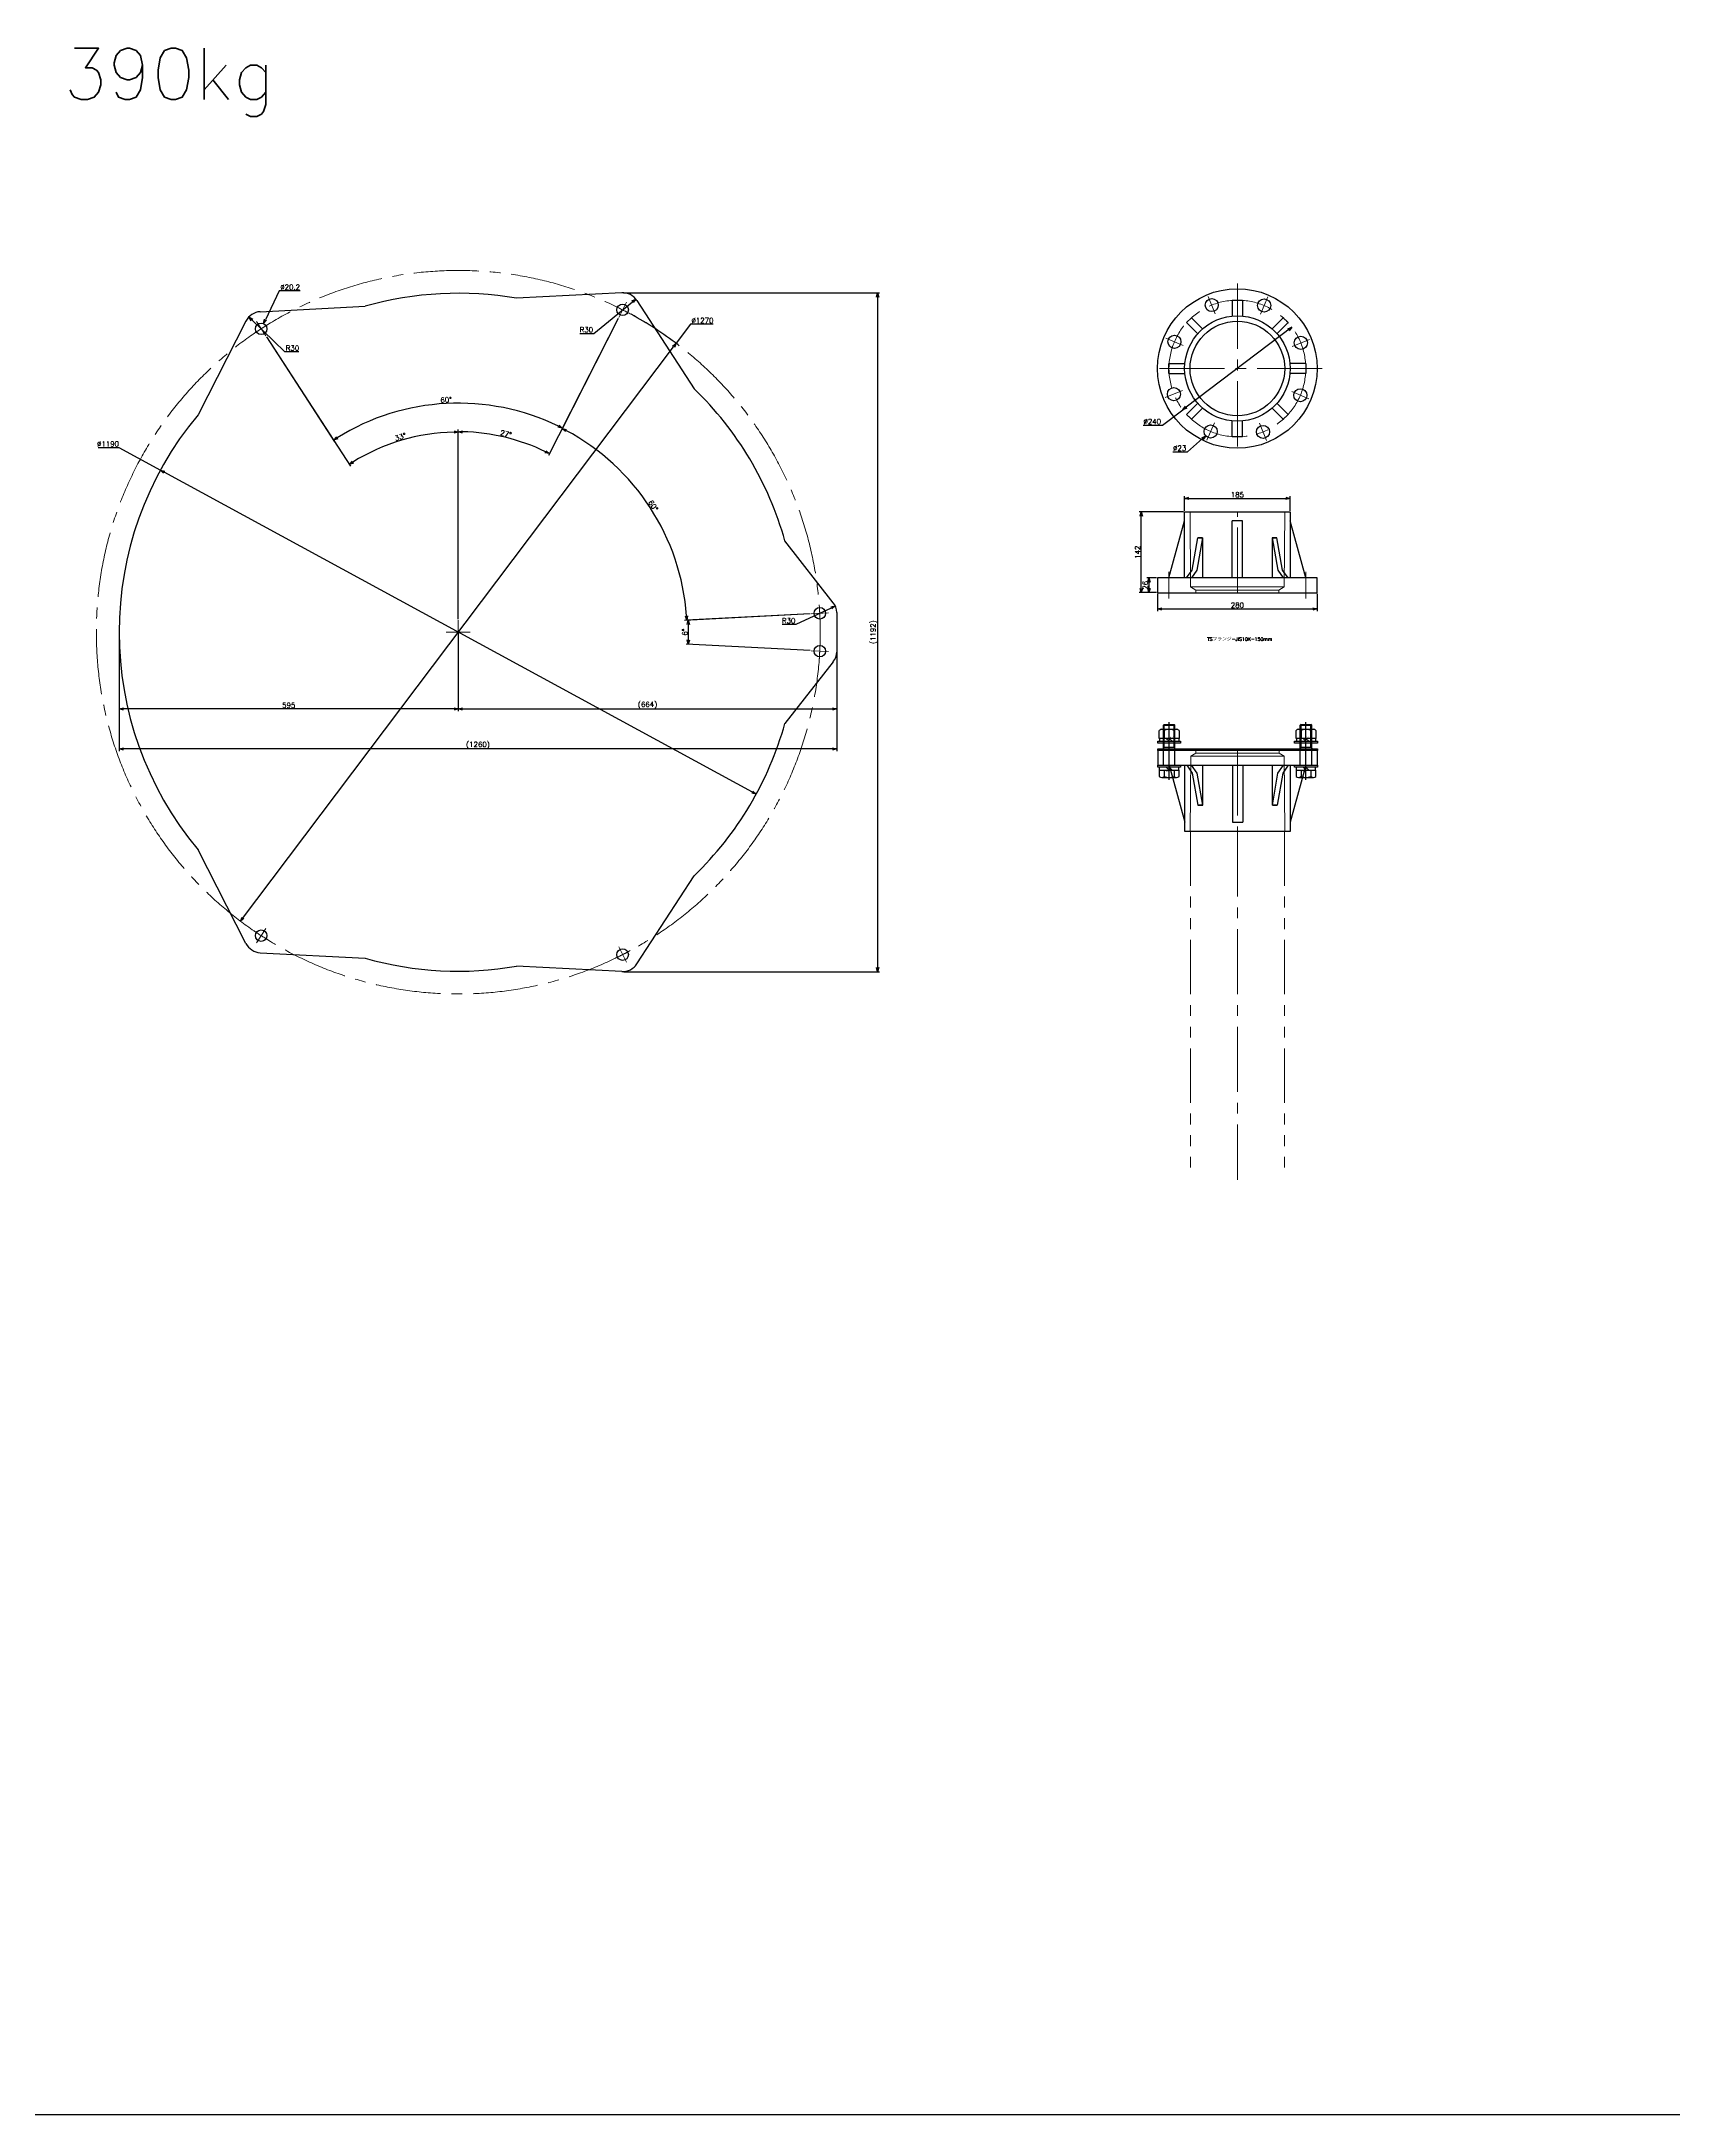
# Model space of a CAD drawing. Header units: millimetres. Extents: x -16130 to 36813, y -8099 to 27484.
# Drawn here: x -9934 to -7071, y -5555 to -1916 of the extents above; entities that cross this region are included whole.
import ezdxf

# ---------------------------------------------------------------- set-up
doc = ezdxf.new("R2010")
doc.units = ezdxf.units.MM
doc.header["$LTSCALE"] = 6
doc.header["$PDMODE"] = 99
doc.header["$PDSIZE"] = 1
doc.linetypes.add('CENTER2', pattern=[28.575, 19.05, -3.175, 3.175, -3.175])
doc.linetypes.add('PHANTOM2', pattern=[31.75, 15.875, -3.175, 3.175, -3.175, 3.175, -3.175])
for name, color, linetype, lineweight in [('05_CENTER', 4, 'CENTER2', 13), ('06_PHANTOM', 2, 'PHANTOM2', 13), ('08_DIM', 3, 'Continuous', 13)]:
    doc.layers.add(name, color=color, linetype=linetype, lineweight=lineweight)
doc.layers.add('10_DRAFT', color=8, linetype='Continuous', lineweight=0, plot=False)
doc.styles.add('KANJI0', font='txt.shx', dxfattribs={"width": 0.9, "height": 30, "bigfont": 'bigfont'})
doc.styles.add('KSS_TXT', font='txt.shx', dxfattribs={"bigfont": 'extfont2.shx'})
doc.dimstyles.new('KSS_DIM', dxfattribs={"dimtxt": 3, "dimasz": 2.5, "dimexe": 1.25, "dimexo": 0.625, "dimtad": 1, "dimdsep": 46, "dimtxsty": 'KSS_TXT', "dimblk": 'OPEN30', "dimcen": 0, "dimazin": 2, "dimtfac": 0.75, "dimtmove": 0, "dimatfit": 3, "dimldrblk": 'OPEN30', "dimfxl": 1, "dimtolj": 1, "dimarcsym": 0})
doc.dimstyles.new('KSS_DIM$3', dxfattribs={"dimtxt": 3, "dimasz": 2.5, "dimexe": 1.25, "dimexo": 0.625, "dimtad": 1, "dimtih": 1, "dimtoh": 1, "dimdsep": 46, "dimtxsty": 'KSS_TXT', "dimblk": 'OPEN30', "dimcen": 0, "dimazin": 2, "dimtfac": 0.75, "dimtofl": 0, "dimtmove": 0, "dimatfit": 3, "dimldrblk": 'OPEN30', "dimfxl": 1, "dimtolj": 1, "dimarcsym": 0})
doc.dimstyles.new('KSS_DIM$4', dxfattribs={"dimtxt": 3, "dimasz": 2.5, "dimexe": 1.25, "dimexo": 0.625, "dimtad": 1, "dimtih": 1, "dimtoh": 1, "dimdsep": 46, "dimtxsty": 'KSS_TXT', "dimblk": 'OPEN30', "dimcen": 0, "dimse1": 1, "dimazin": 2, "dimtfac": 0.75, "dimtofl": 0, "dimtmove": 0, "dimatfit": 3, "dimldrblk": 'OPEN30', "dimfxl": 1, "dimtolj": 1, "dimarcsym": 0})

# ---------------------------------------------------------------- blocks, each defined once
blk = doc.blocks.new('_Open30')
at = {"color": 0, "linetype": 'ByBlock', "lineweight": -2}
for p, q in [((-1, 0.27), (0, 0)), ((0, 0), (-1, -0.27)), ((0, 0), (-1, 0))]:
    blk.add_line(p, q, dxfattribs=at)
blk = doc.blocks.new('*D1523')
at = {"layer": '08_DIM', "color": 0, "lineweight": -2, "transparency": 16777216}
for p, q in [((-9203.1, -2954.7), (-9203.1, -3091.2)), ((-8539, -2988), (-8539, -3091.2)), ((-9195.6, -3087.5), (-8546.5, -3087.5))]:
    blk.add_line(p, q, dxfattribs=at)
at = {"layer": 'Defpoints', "color": 0, "transparency": 16777216}
for p in [(-9203.1, -2952.8), (-8539, -2986.1), (-8539, -3087.5)]:
    blk.add_point(p, dxfattribs=at)
at = {"layer": '08_DIM', "color": 0, "lineweight": -2, "transparency": 16777216, "xscale": 7.5, "yscale": 7.5, "zscale": 7.5, "rotation": 180}
blk.add_blockref('_Open30', (-9203.1, -3087.5), dxfattribs=at)
at = {"layer": '08_DIM', "color": 0, "lineweight": -2, "transparency": 16777216, "xscale": 7.5, "yscale": 7.5, "zscale": 7.5}
blk.add_blockref('_Open30', (-8539, -3087.5), dxfattribs=at)
at = {"layer": '08_DIM', "color": 0, "transparency": 16777216, "insert": (-8871.1, -3081.1), "char_height": 9, "attachment_point": 5, "style": 'KSS_TXT'}
blk.add_mtext('\\A1;(664)', dxfattribs=at)
blk = doc.blocks.new('*D1524')
at = {"layer": '08_DIM', "color": 0, "lineweight": -2, "transparency": 16777216}
for p, q in [((-9798.1, -2954.7), (-9798.1, -3091.2)), ((-9203.1, -2954.7), (-9203.1, -3091.2)), ((-9210.6, -3087.5), (-9790.6, -3087.5))]:
    blk.add_line(p, q, dxfattribs=at)
at = {"layer": 'Defpoints', "color": 0, "transparency": 16777216}
for p in [(-9798.1, -2952.8), (-9203.1, -2952.8), (-9798.1, -3087.5)]:
    blk.add_point(p, dxfattribs=at)
at = {"layer": '08_DIM', "color": 0, "lineweight": -2, "transparency": 16777216, "xscale": 7.5, "yscale": 7.5, "zscale": 7.5, "rotation": 180}
blk.add_blockref('_Open30', (-9798.1, -3087.5), dxfattribs=at)
at = {"layer": '08_DIM', "color": 0, "lineweight": -2, "transparency": 16777216, "xscale": 7.5, "yscale": 7.5, "zscale": 7.5}
blk.add_blockref('_Open30', (-9203.1, -3087.5), dxfattribs=at)
at = {"layer": '08_DIM', "color": 0, "transparency": 16777216, "insert": (-9500.6, -3081.1), "char_height": 9, "attachment_point": 5, "style": 'KSS_TXT'}
blk.add_mtext('\\A1;595', dxfattribs=at)
blk = doc.blocks.new('*D1525')
at = {"layer": '08_DIM', "color": 0, "lineweight": -2, "transparency": 16777216}
for p, q in [((-8913, -2357), (-8463.9, -2357)), ((-8467.6, -2364.5), (-8467.6, -3541.2)), ((-8912.9, -3548.7), (-8463.9, -3548.7))]:
    blk.add_line(p, q, dxfattribs=at)
at = {"layer": 'Defpoints', "color": 0, "transparency": 16777216}
for p in [(-8914.8, -2357), (-8914.8, -3548.7), (-8467.6, -3548.7)]:
    blk.add_point(p, dxfattribs=at)
at = {"layer": '08_DIM', "color": 0, "lineweight": -2, "transparency": 16777216, "xscale": 7.5, "yscale": 7.5, "zscale": 7.5}
for p, rotation in [((-8467.6, -2357), 90), ((-8467.6, -3548.7), 270)]:
    blk.add_blockref('_Open30', p, dxfattribs=dict(at, rotation=rotation))
at = {"layer": '08_DIM', "color": 0, "transparency": 16777216, "insert": (-8474, -2952.8), "char_height": 9, "attachment_point": 5, "rotation": 90, "style": 'KSS_TXT'}
blk.add_mtext('\\A1;(1192)', dxfattribs=at)
blk = doc.blocks.new('*D1526')
at = {"layer": '08_DIM', "color": 0, "lineweight": -2, "transparency": 16777216}
for p, q in [((-9798.1, -2954.7), (-9798.1, -3161.4)), ((-8539, -2988), (-8539, -3161.4)), ((-8546.5, -3157.6), (-9790.6, -3157.6))]:
    blk.add_line(p, q, dxfattribs=at)
at = {"layer": 'Defpoints', "color": 0, "transparency": 16777216}
for p in [(-9798.1, -2952.8), (-8539, -2986.1), (-9798.1, -3157.6)]:
    blk.add_point(p, dxfattribs=at)
at = {"layer": '08_DIM', "color": 0, "lineweight": -2, "transparency": 16777216, "xscale": 7.5, "yscale": 7.5, "zscale": 7.5, "rotation": 180}
blk.add_blockref('_Open30', (-9798.1, -3157.6), dxfattribs=at)
at = {"layer": '08_DIM', "color": 0, "lineweight": -2, "transparency": 16777216, "xscale": 7.5, "yscale": 7.5, "zscale": 7.5}
blk.add_blockref('_Open30', (-8539, -3157.6), dxfattribs=at)
at = {"layer": '08_DIM', "color": 0, "transparency": 16777216, "insert": (-9168.6, -3151.3), "char_height": 9, "attachment_point": 5, "style": 'KSS_TXT'}
blk.add_mtext('\\A1;(1260)', dxfattribs=at)
blk = doc.blocks.new('*D1700')
at = {"layer": '08_DIM', "color": 0, "lineweight": -2, "transparency": 16777216}
for p, q in [((-8795.6, -2412.1), (-8820.9, -2445.7)), ((-8755.8, -2412.1), (-8795.6, -2412.1)), ((-9585.3, -3460), (-8825.5, -2451.7))]:
    blk.add_line(p, q, dxfattribs=at)
blk.add_arc((-9203.1, -2952.8), 635, 52.6591, 61.4828, dxfattribs=at)
at = {"layer": 'Defpoints', "color": 0, "transparency": 16777216}
for p in [(-8820.9, -2445.7), (-9585.3, -3460)]:
    blk.add_point(p, dxfattribs=at)
at = {"layer": '08_DIM', "color": 0, "lineweight": -2, "transparency": 16777216, "xscale": 7.5, "yscale": 7.5, "zscale": 7.5}
for p, rotation in [((-8820.9, -2445.7), 52.99747544608655), ((-9585.3, -3460), 232.9974754460866)]:
    blk.add_blockref('_Open30', p, dxfattribs=dict(at, rotation=rotation))
at = {"layer": '08_DIM', "color": 0, "transparency": 16777216, "insert": (-8774.8, -2405.7), "char_height": 9, "attachment_point": 5, "style": 'KSS_TXT'}
blk.add_mtext('\\A1;%%C1270', dxfattribs=at)
blk = doc.blocks.new('*D1701')
at = {"layer": '08_DIM', "color": 0, "lineweight": -2, "transparency": 16777216}
for p, q in [((-8585.8, -2920.5), (-8803.5, -2931.9)), ((-8585.8, -2985.2), (-8803.5, -2973.8))]:
    blk.add_line(p, q, dxfattribs=at)
blk.add_arc((-9203.1, -2952.8), 403.9, 358.0632, 1.9368, dxfattribs=at)
at = {"layer": 'Defpoints', "color": 0, "transparency": 16777216}
for p in [(-8584, -2920.4), (-8554, -2918.8), (-8799.3, -2959.9), (-8584, -2985.3), (-8554, -2986.9)]:
    blk.add_point(p, dxfattribs=at)
at = {"layer": '08_DIM', "color": 0, "lineweight": -2, "transparency": 16777216, "xscale": 7.5, "yscale": 7.5, "zscale": 7.5}
for p, rotation in [((-8799.8, -2931.7), 92.46881593896647), ((-8799.8, -2974), 267.5311840610335)]:
    blk.add_blockref('_Open30', p, dxfattribs=dict(at, rotation=rotation))
at = {"layer": '08_DIM', "color": 0, "transparency": 16777216, "insert": (-8805.6, -2952.8), "char_height": 9, "attachment_point": 5, "rotation": 90, "style": 'KSS_TXT'}
blk.add_mtext('\\A1;6%%d', dxfattribs=at)
blk = doc.blocks.new('*D1702')
at = {"layer": '08_DIM', "color": 0, "lineweight": -2, "transparency": 16777216}
for p, q in [((-8922.5, -2402.1), (-9022.6, -2598.5)), ((-8585.8, -2920.5), (-8806, -2932))]:
    blk.add_line(p, q, dxfattribs=at)
blk.add_arc((-9203.1, -2952.8), 401.4, 4.0713, 61.9303, dxfattribs=at)
at = {"layer": 'Defpoints', "color": 0, "transparency": 16777216}
for p in [(-8921.6, -2400.4), (-8908, -2373.6), (-8833.6, -2796), (-8584, -2920.4), (-8554, -2918.8)]:
    blk.add_point(p, dxfattribs=at)
at = {"layer": '08_DIM', "color": 0, "lineweight": -2, "transparency": 16777216, "xscale": 7.5, "yscale": 7.5, "zscale": 7.5}
for p, rotation in [((-9020.9, -2595.2), 152.4655648402666), ((-8802.3, -2931.8), 273.5360726247942)]:
    blk.add_blockref('_Open30', p, dxfattribs=dict(at, rotation=rotation))
at = {"layer": '08_DIM', "color": 0, "transparency": 16777216, "insert": (-8861.1, -2730.7), "char_height": 9, "attachment_point": 5, "rotation": 303.0008, "style": 'KSS_TXT'}
blk.add_mtext('\\A1;60%%d', dxfattribs=at)
blk = doc.blocks.new('*D1703')
at = {"layer": '08_DIM', "color": 0, "lineweight": -2, "transparency": 16777216}
for p, q in [((-9539.8, -2434.4), (-9420.1, -2618.8)), ((-8922.5, -2402.1), (-9022.3, -2598))]:
    blk.add_line(p, q, dxfattribs=at)
blk.add_arc((-9203.1, -2952.8), 402, 64.0697, 121.932, dxfattribs=at)
at = {"layer": 'Defpoints', "color": 0, "transparency": 16777216}
for p in [(-8921.6, -2400.4), (-8908, -2373.6), (-9557.2, -2407.7), (-9540.8, -2432.9), (-9154.1, -2553.8)]:
    blk.add_point(p, dxfattribs=at)
at = {"layer": '08_DIM', "color": 0, "lineweight": -2, "transparency": 16777216, "xscale": 7.5, "yscale": 7.5, "zscale": 7.5}
for p, rotation in [((-9422.1, -2615.7), 212.466394316784), ((-9020.6, -2594.6), 333.5352431483061)]:
    blk.add_blockref('_Open30', p, dxfattribs=dict(at, rotation=rotation))
at = {"layer": '08_DIM', "color": 0, "transparency": 16777216, "insert": (-9224.5, -2545), "char_height": 9, "attachment_point": 5, "rotation": 3.0008, "style": 'KSS_TXT'}
blk.add_mtext('\\A1;60%%d', dxfattribs=at)
blk = doc.blocks.new('*D1704')
at = {"layer": '08_DIM', "color": 0, "lineweight": -2, "transparency": 16777216}
for p, q in [((-8922.5, -2402.1), (-9045.1, -2642.7)), ((-9203.1, -2929.9), (-9203.1, -2597.3))]:
    blk.add_line(p, q, dxfattribs=at)
blk.add_arc((-9203.1, -2952.8), 351.8, 64.2224, 88.7784, dxfattribs=at)
at = {"layer": 'Defpoints', "color": 0, "transparency": 16777216}
for p in [(-8921.6, -2400.4), (-8908, -2373.6), (-9094.4, -2618.3), (-9203.1, -2931.8), (-9203.1, -2973.9)]:
    blk.add_point(p, dxfattribs=at)
at = {"layer": '08_DIM', "color": 0, "lineweight": -2, "transparency": 16777216, "xscale": 7.5, "yscale": 7.5, "zscale": 7.5}
for p, rotation in [((-9203.1, -2601.1), 179.3892099294155), ((-9043.4, -2639.4), 333.6116088031191)]:
    blk.add_blockref('_Open30', p, dxfattribs=dict(at, rotation=rotation))
at = {"layer": '08_DIM', "color": 0, "transparency": 16777216, "insert": (-9119.5, -2604.6), "char_height": 9, "attachment_point": 5, "rotation": 346.5004, "style": 'KSS_TXT'}
blk.add_mtext('\\A1;27%%d', dxfattribs=at)
blk = doc.blocks.new('*D1705')
at = {"layer": '08_DIM', "color": 0, "lineweight": -2, "transparency": 16777216}
for p, q in [((-9539.8, -2434.4), (-9392.4, -2661.4)), ((-9203.1, -2929.9), (-9203.1, -2597.8))]:
    blk.add_line(p, q, dxfattribs=at)
blk.add_arc((-9203.1, -2952.8), 351.3, 91.2234, 121.7775, dxfattribs=at)
at = {"layer": 'Defpoints', "color": 0, "transparency": 16777216}
for p in [(-9557.2, -2407.7), (-9540.8, -2432.9), (-9270.1, -2608), (-9203.1, -2931.8), (-9203.1, -2973.9)]:
    blk.add_point(p, dxfattribs=at)
at = {"layer": '08_DIM', "color": 0, "lineweight": -2, "transparency": 16777216, "xscale": 7.5, "yscale": 7.5, "zscale": 7.5}
for p, rotation in [((-9203.1, -2601.6), 0.6116766510566075), ((-9394.4, -2658.3), 212.3891420814989)]:
    blk.add_blockref('_Open30', p, dxfattribs=dict(at, rotation=rotation))
at = {"layer": '08_DIM', "color": 0, "transparency": 16777216, "insert": (-9304.7, -2609.9), "char_height": 9, "attachment_point": 5, "rotation": 16.5004, "style": 'KSS_TXT'}
blk.add_mtext('\\A1;33%%d', dxfattribs=at)
blk = doc.blocks.new('A$C09BB0605_1_1')
at = {"color": 0}
for p, q in [((286.7, 595.8), (102.4, 586.1)), ((-372.6, 546.2), (-456.4, 381.7)), ((-347.4, 562.5), (-163.1, 572.2)), ((313.5, 582.2), (414, 427.4)), ((657.8, 51.7), (573, 160.2)), ((664.1, 34.8), (664.1, -34.8)), ((657.8, -51.7), (573, -160.2)), ((-372.6, -546.2), (-456.4, -381.7)), ((313.5, -582.2), (414, -427.4)), ((-347.4, -562.5), (-163.1, -572.2)), ((286.7, -595.8), (102.4, -586.1))]:
    blk.add_line(p, q, dxfattribs=at)
for centre in [(288.3, 565.9), (-345.9, 532.6), (634.2, 33.2), (634.2, -33.2), (-345.9, -532.6), (288.3, -565.9)]:
    blk.add_circle(centre, 10.1, dxfattribs=at)
for start, end in [(80.0903, 105.9113), (15.6229, 45.9113), (140.0903, 219.9097), (314.0887, 344.3771), (254.0887, 279.9097)]:
    blk.add_arc((0, 0), 595, start, end)
for centre, start, end in [((288.3, 565.8), 33.0008, 93.0008), ((-345.9, 532.6), 93.0008, 153.0008), ((634.2, 33.2), 3.0004, 38.0008), ((634.2, -33.2), 321.9992, 356.9996), ((-345.9, -532.6), 206.9992, 266.9992), ((288.3, -565.8), 266.9992, 326.9992)]:
    blk.add_arc(centre, 30, start, end, dxfattribs=at)
at = {"layer": '05_CENTER'}
for p, q in [((295.1, 579.2), (281.5, 552.4)), ((-354.1, 545.2), (-337.7, 520)), ((649.2, 34), (619.2, 32.5)), ((649.2, -34), (619.2, -32.5)), ((-354.1, -545.2), (-337.7, -520)), ((295.1, -579.2), (281.5, -552.4))]:
    blk.add_line(p, q, dxfattribs=at)
for start, end in [(61.652, 64.363), (121.652, 124.363), (1.652, 4.3629), (355.6371, 358.348), (235.637, 238.348), (295.637, 298.348)]:
    blk.add_arc((0, 0), 635, start, end, dxfattribs=at)
at = {"layer": '10_DRAFT'}
for p, q in [((21.1, 0), (-21.1, 0)), ((0, -21.1), (0, 21.1))]:
    blk.add_line(p, q, dxfattribs=at)
blk = doc.blocks.new('*D1963')
at = {"layer": '08_DIM', "color": 0, "lineweight": -2, "transparency": 16777216}
for p, q in [((-9835.1, -2628.7), (-9798.4, -2628.7)), ((-9798.4, -2628.7), (-9725.7, -2668.3)), ((-8680.6, -3237.4), (-9719.1, -2671.9))]:
    blk.add_line(p, q, dxfattribs=at)
at = {"layer": 'Defpoints', "color": 0, "transparency": 16777216}
for p in [(-9725.7, -2668.3), (-8680.6, -3237.4)]:
    blk.add_point(p, dxfattribs=at)
at = {"layer": '08_DIM', "color": 0, "lineweight": -2, "transparency": 16777216, "xscale": 7.5, "yscale": 7.5, "zscale": 7.5}
for p, rotation in [((-9725.7, -2668.3), 151.4286577927974), ((-8680.6, -3237.4), 331.4286577927974)]:
    blk.add_blockref('_Open30', p, dxfattribs=dict(at, rotation=rotation))
at = {"layer": '08_DIM', "color": 0, "transparency": 16777216, "insert": (-9817.7, -2622.3), "char_height": 9, "attachment_point": 5, "style": 'KSS_TXT'}
blk.add_mtext('\\A1;%%C1190', dxfattribs=at)
blk = doc.blocks.new('*D2344')
at = {"layer": '08_DIM', "color": 0, "lineweight": -2, "transparency": 16777216}
for p, q in [((-8965.1, -2428.3), (-8897.4, -2372.8)), ((-8989.9, -2428.3), (-8965.1, -2428.3))]:
    blk.add_line(p, q, dxfattribs=at)
at = {"layer": 'Defpoints', "color": 0, "transparency": 16777216}
for p in [(-8914.8, -2387), (-8891.6, -2368)]:
    blk.add_point(p, dxfattribs=at)
at = {"layer": '08_DIM', "color": 0, "lineweight": -2, "transparency": 16777216, "xscale": 7.5, "yscale": 7.5, "zscale": 7.5, "rotation": 39.36265900203728}
blk.add_blockref('_Open30', (-8891.6, -2368), dxfattribs=at)
at = {"layer": '08_DIM', "color": 0, "transparency": 16777216, "insert": (-8978.4, -2421.9), "char_height": 9, "attachment_point": 5, "style": 'KSS_TXT'}
blk.add_mtext('\\A1;R30', dxfattribs=at)
blk = doc.blocks.new('*D2346')
at = {"layer": '08_DIM', "color": 0, "lineweight": -2, "transparency": 16777216}
for p, q in [((-7928.8, -2739.6), (-7928.8, -2714.1)), ((-7921.3, -2717.9), (-7751.3, -2717.9)), ((-7743.8, -2739.6), (-7743.8, -2714.1))]:
    blk.add_line(p, q, dxfattribs=at)
at = {"layer": 'Defpoints', "color": 0, "transparency": 16777216}
for p in [(-7743.8, -2717.9), (-7928.8, -2741.4), (-7743.8, -2741.4)]:
    blk.add_point(p, dxfattribs=at)
at = {"layer": '08_DIM', "color": 0, "lineweight": -2, "transparency": 16777216, "xscale": 7.5, "yscale": 7.5, "zscale": 7.5, "rotation": 180}
blk.add_blockref('_Open30', (-7928.8, -2717.9), dxfattribs=at)
at = {"layer": '08_DIM', "color": 0, "lineweight": -2, "transparency": 16777216, "xscale": 7.5, "yscale": 7.5, "zscale": 7.5}
blk.add_blockref('_Open30', (-7743.8, -2717.9), dxfattribs=at)
at = {"layer": '08_DIM', "color": 0, "transparency": 16777216, "insert": (-7836.3, -2711.5), "char_height": 9, "attachment_point": 5, "style": 'KSS_TXT'}
blk.add_mtext('\\A1;185', dxfattribs=at)
blk = doc.blocks.new('*D2347')
at = {"layer": '08_DIM', "color": 0, "lineweight": -2, "transparency": 16777216}
for p, q in [((-7978.2, -2857.4), (-7995.3, -2857.4)), ((-7991.6, -2864.9), (-7991.6, -2875.9)), ((-7978.2, -2883.4), (-7995.3, -2883.4))]:
    blk.add_line(p, q, dxfattribs=at)
at = {"layer": 'Defpoints', "color": 0, "transparency": 16777216}
for p in [(-7976.3, -2857.4), (-7991.6, -2883.4), (-7976.3, -2883.4)]:
    blk.add_point(p, dxfattribs=at)
at = {"layer": '08_DIM', "color": 0, "lineweight": -2, "transparency": 16777216, "xscale": 7.5, "yscale": 7.5, "zscale": 7.5}
for p, rotation in [((-7991.6, -2857.4), 90), ((-7991.6, -2883.4), 270)]:
    blk.add_blockref('_Open30', p, dxfattribs=dict(at, rotation=rotation))
at = {"layer": '08_DIM', "color": 0, "transparency": 16777216, "insert": (-7997.9, -2870.4), "char_height": 9, "attachment_point": 5, "rotation": 90, "style": 'KSS_TXT'}
blk.add_mtext('\\A1;26', dxfattribs=at)
blk = doc.blocks.new('*D2348')
at = {"layer": '08_DIM', "color": 0, "lineweight": -2, "transparency": 16777216}
for p, q in [((-7930.7, -2741.4), (-8008.7, -2741.4)), ((-8005, -2875.9), (-8005, -2748.9)), ((-7978.2, -2883.4), (-8008.7, -2883.4))]:
    blk.add_line(p, q, dxfattribs=at)
at = {"layer": 'Defpoints', "color": 0, "transparency": 16777216}
for p in [(-8005, -2741.4), (-7928.8, -2741.4), (-7976.3, -2883.4)]:
    blk.add_point(p, dxfattribs=at)
at = {"layer": '08_DIM', "color": 0, "lineweight": -2, "transparency": 16777216, "xscale": 7.5, "yscale": 7.5, "zscale": 7.5}
for p, rotation in [((-8005, -2741.4), 90), ((-8005, -2883.4), 270)]:
    blk.add_blockref('_Open30', p, dxfattribs=dict(at, rotation=rotation))
at = {"layer": '08_DIM', "color": 0, "transparency": 16777216, "insert": (-8011.4, -2812.4), "char_height": 9, "attachment_point": 5, "rotation": 90, "style": 'KSS_TXT'}
blk.add_mtext('\\A1;142', dxfattribs=at)
blk = doc.blocks.new('*D2349')
at = {"layer": '08_DIM', "color": 0, "lineweight": -2, "transparency": 16777216}
for p, q in [((-7976.3, -2885.3), (-7976.3, -2915.7)), ((-7696.3, -2885.3), (-7696.3, -2915.7)), ((-7968.8, -2912), (-7703.8, -2912))]:
    blk.add_line(p, q, dxfattribs=at)
at = {"layer": 'Defpoints', "color": 0, "transparency": 16777216}
for p in [(-7976.3, -2883.4), (-7696.3, -2883.4), (-7696.3, -2912)]:
    blk.add_point(p, dxfattribs=at)
at = {"layer": '08_DIM', "color": 0, "lineweight": -2, "transparency": 16777216, "xscale": 7.5, "yscale": 7.5, "zscale": 7.5, "rotation": 180}
blk.add_blockref('_Open30', (-7976.3, -2912), dxfattribs=at)
at = {"layer": '08_DIM', "color": 0, "lineweight": -2, "transparency": 16777216, "xscale": 7.5, "yscale": 7.5, "zscale": 7.5}
blk.add_blockref('_Open30', (-7696.3, -2912), dxfattribs=at)
at = {"layer": '08_DIM', "color": 0, "transparency": 16777216, "insert": (-7836.3, -2905.6), "char_height": 9, "attachment_point": 5, "style": 'KSS_TXT'}
blk.add_mtext('\\A1;280', dxfattribs=at)
blk = doc.blocks.new('*D2350')
at = {"layer": '08_DIM', "color": 0, "lineweight": -2, "transparency": 16777216}
for p, q in [((-7740.6, -2417.6), (-7926, -2557.8)), ((-7967.8, -2589.5), (-7932, -2562.4)), ((-8001.6, -2589.5), (-7967.8, -2589.5))]:
    blk.add_line(p, q, dxfattribs=at)
at = {"layer": 'Defpoints', "color": 0, "transparency": 16777216}
for p in [(-7740.6, -2417.6), (-7932, -2562.4)]:
    blk.add_point(p, dxfattribs=at)
at = {"layer": '08_DIM', "color": 0, "lineweight": -2, "transparency": 16777216, "xscale": 7.5, "yscale": 7.5, "zscale": 7.5}
for p, rotation in [((-7740.6, -2417.6), 37.10914353355474), ((-7932, -2562.4), 217.1091435335547)]:
    blk.add_blockref('_Open30', p, dxfattribs=dict(at, rotation=rotation))
at = {"layer": '08_DIM', "color": 0, "transparency": 16777216, "insert": (-7985.6, -2583.1), "char_height": 9, "attachment_point": 5, "style": 'KSS_TXT'}
blk.add_mtext('\\A1;%%C240', dxfattribs=at)
blk = doc.blocks.new('*D2351')
at = {"layer": '08_DIM', "color": 0, "lineweight": -2, "transparency": 16777216}
for p, q in [((-7923.7, -2636.2), (-7897.4, -2613)), ((-7949.6, -2636.2), (-7923.7, -2636.2))]:
    blk.add_line(p, q, dxfattribs=at)
at = {"layer": 'Defpoints', "color": 0, "transparency": 16777216}
for p in [(-7891.8, -2608), (-7874.6, -2592.8)]:
    blk.add_point(p, dxfattribs=at)
at = {"layer": '08_DIM', "color": 0, "lineweight": -2, "transparency": 16777216, "xscale": 7.5, "yscale": 7.5, "zscale": 7.5, "rotation": 41.47479003427752}
blk.add_blockref('_Open30', (-7891.8, -2608), dxfattribs=at)
at = {"layer": '08_DIM', "color": 0, "transparency": 16777216, "insert": (-7937.6, -2629.9), "char_height": 9, "attachment_point": 5, "style": 'KSS_TXT'}
blk.add_mtext('\\A1;%%C23', dxfattribs=at)
blk = doc.blocks.new('TSフランジ-JIS10K-150mma_1_1')
at = {"color": 0}
for p, q in [((-120, 26), (-92.5, 126)), ((-92.5, 26), (-92.5, 142)), ((-92.5, 142), (92.5, 142)), ((9, 126), (-9, 126)), ((-9, 26), (-9, 126)), ((9, 26), (9, 126)), ((92.5, 142), (92.5, 26)), ((120, 26), (92.5, 126)), ((-79.4, 39.8), (-69.5, 96)), ((-61, 96), (-70.9, 39.8)), ((-61, 96), (-69.5, 96)), ((-69.5, 96), (-61, 96)), ((-61, 96), (-61, 26)), ((61, 96), (61, 26)), ((61, 96), (70.9, 39.8)), ((61, 96), (69.5, 96)), ((69.5, 96), (61, 96)), ((79.4, 39.8), (69.5, 96)), ((-89, 26), (-79.4, 39.8)), ((-70.9, 39.8), (-80.6, 26)), ((70.9, 39.8), (80.6, 26)), ((89, 26), (79.4, 39.8)), ((140, 26), (-140, 26)), ((-140, 26), (-140, 0)), ((-140, 0), (140, 0)), ((140, 0), (140, 26))]:
    blk.add_line(p, q, dxfattribs=at)
at = {"layer": '05_CENTER', "color": 0}
for p, q in [((0, 0), (0, 142)), ((-120, -10.2), (-120, 36.5)), ((120, -10.2), (120, 36.5))]:
    blk.add_line(p, q, dxfattribs=at)
at = {"layer": '10_DRAFT'}
for p, q in [((-83, 142), (-82, 10)), ((83, 142), (82, 10)), ((-82, 10), (-73, 4.4)), ((-82, 10), (82, 10)), ((-73, 4.4), (73, 4.4)), ((-73, 0), (-73, 4.4)), ((82, 10), (73, 4.4)), ((73, 0), (73, 4.4))]:
    blk.add_line(p, q, dxfattribs=at)
blk = doc.blocks.new('TSフランジ-JIS10K-150mmb_1_1')
at = {"color": 0}
for p, q in [((-9, 120), (9, 120)), ((-9, 120), (-9, 92.1)), ((9, 120), (9, 92.1)), ((-80.6, 89.1), (-89.1, 80.6)), ((-69.5, 61), (-89.1, 80.6)), ((-61, 69.5), (-80.6, 89.1)), ((61, 69.5), (80.6, 89.1)), ((69.5, 61), (89.1, 80.6)), ((89.1, 80.6), (80.6, 89.1)), ((-120, -9), (-120, 9)), ((-120, 9), (-92.1, 9)), ((120, 9), (92.1, 9)), ((120, 9), (120, -9)), ((-120, -9), (-92.1, -9)), ((120, -9), (92.1, -9)), ((-69.5, -61), (-89.1, -80.6)), ((-61, -69.5), (-80.6, -89.1)), ((61, -69.5), (80.6, -89.1)), ((69.5, -61), (89.1, -80.6)), ((-89.1, -80.6), (-80.6, -89.1)), ((-9, -120), (-9, -92.1)), ((9, -120), (9, -92.1)), ((80.6, -89.1), (89.1, -80.6)), ((9, -120), (-9, -120))]:
    blk.add_line(p, q, dxfattribs=at)
for centre, radius in [((0, 0), 140), ((-45, 111.3), 11.5), ((46.9, 110.5), 11.5), ((0, 0), 92.5), ((0, 0), 83), ((-110.5, 46.9), 11.5), ((111.3, 45), 11.5), ((-111.3, -45), 11.5), ((110.5, -46.9), 11.5), ((-46.9, -110.5), 11.5), ((45, -111.3), 11.5)]:
    blk.add_circle(centre, radius, dxfattribs=at)
at = {"layer": '05_CENTER', "color": 0}
for p, q in [((0, 149), (0, -149)), ((-51.1, 126.6), (-38.8, 96)), ((53.3, 125.6), (40.4, 95.3)), ((-125.6, 53.3), (-95.3, 40.4)), ((126.6, 51.1), (96, 38.8)), ((149, 0), (-149, 0)), ((-126.6, -51.1), (-96, -38.8)), ((125.6, -53.3), (95.3, -40.4)), ((-53.3, -125.6), (-40.4, -95.3)), ((51.1, -126.6), (38.8, -96))]:
    blk.add_line(p, q, dxfattribs=at)
blk.add_circle((0, 0), 120, dxfattribs=at)
blk = doc.blocks.new('M20Nza_1_1_1_1')
at = {"color": 0}
for p, q in [((-17.3, 8.3), (-17.3, 22)), ((17.3, 8.3), (-17.3, 8.3)), ((-16.9, 8.3), (-16.9, 3.2)), ((-13, 24.3), (13, 24.3)), ((-8.7, 22), (-8.7, 8.3)), ((-5.1, 8.3), (0, 3.2)), ((0, 8.3), (5.1, 3.2)), ((8.6, 8.3), (8.6, 22)), ((16.9, 8.3), (16.9, 3.2)), ((17.3, 22), (17.3, 8.3))]:
    blk.add_line(p, q, dxfattribs=at)
at = {"color": 0, "linetype": 'CENTER2'}
blk.add_line((0, 0), (0, 24.3), dxfattribs=at)
at = {"color": 0}
blk.add_lwpolyline([(-20, 3.2), (20, 3.2), (20, 0), (-20, 0)], close=True, dxfattribs=at)
for centre, radius, start, end in [((-13, 19.1), 5.19, 33.626, 146.374), ((0, 7), 17.3, 60, 120), ((13, 19.1), 5.19, 33.626, 146.374)]:
    blk.add_arc(centre, radius, start, end, dxfattribs=at)
at = {"layer": '10_DRAFT', "style": 'KANJI0', "width": 0.82}
blk.add_text('Ｍ２０', height=2.14, dxfattribs=at).set_placement((0.9, 8.6))
blk = doc.blocks.new('A$C00F631C8_1_1')
at = {"color": 0}
for p, q in [((-17.3, 19.5), (-17.3, 8.3)), ((17.3, 8.3), (-17.3, 8.3)), ((-16.9, 8.3), (-16.9, 3.2)), ((13, 21.3), (-13, 21.3)), ((-10, 0), (-10, -70.3)), ((-8.7, 8.3), (-8.7, 19.5)), ((-5.1, 8.3), (0, 3.2)), ((0, 8.3), (5.1, 3.2)), ((8.7, 8.3), (8.7, 19.5)), ((10, 0), (10, -70.3)), ((16.9, 8.3), (16.9, 3.2)), ((17.3, 8.3), (17.3, 19.5)), ((-8.6, -31.7), (-10, -29.4)), ((10, -31.7), (-10, -31.7)), ((-8.6, -31.7), (-8.6, -71.7)), ((8.6, -31.7), (10, -29.4)), ((8.6, -31.7), (8.6, -71.7)), ((-10, -70.3), (-8.6, -71.7)), ((10, -70.3), (-10, -70.3)), ((8.6, -71.7), (-8.6, -71.7)), ((8.6, -71.7), (10, -70.3))]:
    blk.add_line(p, q, dxfattribs=at)
at = {"color": 0, "linetype": 'CENTER2'}
blk.add_line((0, 25.6), (0, -75.7), dxfattribs=at)
at = {"color": 0}
blk.add_lwpolyline([(-20, 3.2), (20, 3.2), (20, 0), (-20, 0)], close=True, dxfattribs=at)
for centre, radius, start, end in [((-13, 15.3), 6, 44.6, 135.4), ((0, -0.6), 21.9, 66.6, 113.4), ((13, 15.3), 6, 44.6, 135.4)]:
    blk.add_arc(centre, radius, start, end, dxfattribs=at)
at = {"layer": '10_DRAFT', "style": 'KSS_TXT'}
blk.add_text('M20x80', height=1, dxfattribs=at).set_placement((0.4, 8.8))
blk = doc.blocks.new('*D2484')
at = {"layer": '08_DIM', "color": 0, "lineweight": -2, "transparency": 16777216}
for p, q in [((-8610.2, -2939), (-8548.6, -2910)), ((-8634.9, -2939), (-8610.2, -2939))]:
    blk.add_line(p, q, dxfattribs=at)
at = {"layer": 'Defpoints', "color": 0, "transparency": 16777216}
for p in [(-8541.8, -2906.8), (-8569, -2919.6)]:
    blk.add_point(p, dxfattribs=at)
at = {"layer": '08_DIM', "color": 0, "lineweight": -2, "transparency": 16777216, "xscale": 7.5, "yscale": 7.5, "zscale": 7.5, "rotation": 25.2035454682227}
blk.add_blockref('_Open30', (-8541.8, -2906.8), dxfattribs=at)
at = {"layer": '08_DIM', "color": 0, "transparency": 16777216, "insert": (-8623.5, -2932.6), "char_height": 9, "attachment_point": 5, "style": 'KSS_TXT'}
blk.add_mtext('\\A1;R30', dxfattribs=at)
blk = doc.blocks.new('*D2485')
at = {"layer": '08_DIM', "color": 0, "lineweight": -2, "transparency": 16777216}
for p, q in [((-9507.3, -2460.5), (-9565.2, -2404.6)), ((-9482.6, -2460.5), (-9507.3, -2460.5))]:
    blk.add_line(p, q, dxfattribs=at)
at = {"layer": 'Defpoints', "color": 0, "transparency": 16777216}
for p in [(-9570.6, -2399.4), (-9549, -2420.3)]:
    blk.add_point(p, dxfattribs=at)
at = {"layer": '08_DIM', "color": 0, "lineweight": -2, "transparency": 16777216, "xscale": 7.5, "yscale": 7.5, "zscale": 7.5, "rotation": 135.9957229523637}
blk.add_blockref('_Open30', (-9570.6, -2399.4), dxfattribs=at)
at = {"layer": '08_DIM', "color": 0, "transparency": 16777216, "insert": (-9494, -2454.1), "char_height": 9, "attachment_point": 5, "style": 'KSS_TXT'}
blk.add_mtext('\\A1;R30', dxfattribs=at)
blk = doc.blocks.new('*D2719')
at = {"layer": '08_DIM', "color": 0, "lineweight": -2, "transparency": 16777216}
for p, q in [((-9517.2, -2353.6), (-9541.4, -2404.4)), ((-9480.8, -2353.6), (-9517.2, -2353.6))]:
    blk.add_line(p, q, dxfattribs=at)
at = {"layer": 'Defpoints', "color": 0, "transparency": 16777216}
for p in [(-9553.3, -2429.4), (-9544.6, -2411.1)]:
    blk.add_point(p, dxfattribs=at)
at = {"layer": '08_DIM', "color": 0, "lineweight": -2, "transparency": 16777216, "xscale": 7.5, "yscale": 7.5, "zscale": 7.5, "rotation": 244.5175515306935}
blk.add_blockref('_Open30', (-9544.6, -2411.1), dxfattribs=at)
at = {"layer": '08_DIM', "color": 0, "transparency": 16777216, "insert": (-9498.1, -2347.2), "char_height": 9, "attachment_point": 5, "style": 'KSS_TXT'}
blk.add_mtext('\\A1;%%C20.2', dxfattribs=at)

msp = doc.modelspace()

# ---------------------------------------------------------------- linework, layer by layer
at = {"color": 2}
msp.add_lwpolyline([(-14764.10563, -5554.72697), (-1466.0164, -5554.72697), (-1466.0164, 4882.37819), (-14764.10563, 4882.37819)], close=True, dxfattribs=at)
at = {"color": 3}
msp.add_lwpolyline([(-7975.95408, -3157.47845), (-7695.95408, -3157.47845), (-7695.95408, -3160.47845), (-7975.95408, -3160.47845)], close=True, dxfattribs=at)
at = {"layer": '05_CENTER'}
msp.add_line((-7835.95408, -3302.47845), (-7835.95408, -3913.86465), dxfattribs=at)
msp.add_circle((-9203.12109, -2952.84679), 635, dxfattribs=at)
at = {"layer": '06_PHANTOM'}
for p, q in [((-7918.45408, -3302.47845), (-7918.45408, -3892.24479)), ((-7753.45408, -3302.47845), (-7753.45408, -3892.24479))]:
    msp.add_line(p, q, dxfattribs=at)

# ---------------------------------------------------------------- block references
for name, p in [('A$C09BB0605_1_1', (-9203.12109, -2952.84679)), ('M20Nza_1_1_1_1', (-7955.95408, -3147.47845)), ('M20Nza_1_1_1_1', (-7715.95408, -3147.47845))]:
    msp.add_blockref(name, p)
at = {"color": 4}
for name, p in [('TSフランジ-JIS10K-150mmb_1_1', (-7836.29383, -2489.95638)), ('TSフランジ-JIS10K-150mma_1_1', (-7836.29383, -2883.44877))]:
    msp.add_blockref(name, p, dxfattribs=at)
at = {"rotation": 180}
for p in [(-7955.95408, -3186.47845), (-7715.95408, -3186.47845)]:
    msp.add_blockref('A$C00F631C8_1_1', p, dxfattribs=at)
at = {"color": 4, "rotation": 180}
msp.add_blockref('TSフランジ-JIS10K-150mma_1_1', (-7835.95408, -3160.47845), dxfattribs=at)

# ---------------------------------------------------------------- texts
at = {"color": 0, "style": 'KSS_TXT'}
msp.add_text('TSフランジ-JIS10K-150mm', height=6, dxfattribs=at).set_placement((-7889.28787, -2967.8885))
at = {"layer": '08_DIM', "color": 6, "style": 'KSS_TXT'}
msp.add_text('390kg', height=90, dxfattribs=at).set_placement((-9895.78058, -2017.71035))

# ---------------------------------------------------------------- dimensions: what is measured, and where the dimension line sits
at = {"layer": '08_DIM'}
for p1, p2, override, picture, middle in [((-9553.34028, -2429.38192), (-9544.64954, -2411.14704), {"dimscale": 3, "dimpost": '%%C<>'}, '*D2719', (-9498.08263, -2353.56849)), ((-9585.29597, -3459.9635), (-8820.9462, -2445.73008), {"dimscale": 3, "dimpost": '%%C<>', "dimtix": 1, "dimatfit": 2}, '*D1700', (-8774.78312, -2412.0918)), ((-7740.59531, -2417.55615), (-7931.99235, -2562.35661), {"dimscale": 3, "dimpost": '%%C<>', "dimtix": 1, "dimatfit": 2}, '*D2350', (-7985.62331, -2589.45489)), ((-8680.57882, -3237.40712), (-9725.66335, -2668.28646), {"dimscale": 3, "dimpost": '%%C<>', "dimtix": 1, "dimatfit": 2}, '*D1963', (-9817.69908, -2628.68478)), ((-7874.56522, -2592.80062), (-7891.79791, -2608.0333), {"dimscale": 3, "dimpost": '%%C<>'}, '*D2351', (-7937.5753, -2636.23313))]:
    dim = msp.add_diameter_dim_2p(p1=p1, p2=p2, dimstyle='KSS_DIM$3', override=override, dxfattribs=at)
    dim.commit()
    dim.dimension.update_dxf_attribs({"geometry": picture, "text_midpoint": middle, "dimtype": 163})
dim = msp.add_linear_dim(base=(-8467.62488, -3548.67346), p1=(-8914.82818, -2357.02012), p2=(-8914.81464, -3548.67346), angle=90, text='(1192)', dimstyle='KSS_DIM', override={"dimscale": 3, "dimdec": 1}, dxfattribs=at)
dim.commit()
dim.dimension.update_dxf_attribs({"geometry": '*D1525', "text_midpoint": (-8473.99988, -2952.84679)})
for center, mpoint, picture, middle in [((-9548.99491, -2420.26448), (-9527.41627, -2441.10584), '*D2485', (-9494.03064, -2460.49313)), ((-8914.82818, -2387.02012), (-8938.0226, -2406.04693), '*D2344', (-8978.41424, -2428.26045)), ((-8568.95437, -2919.60244), (-8596.09839, -2932.3775), '*D2484', (-8623.47773, -2938.99792))]:
    dim = msp.add_radius_dim(center=center, mpoint=mpoint, dimstyle='KSS_DIM$4', override={"dimscale": 3, "dimpost": 'R<>'}, dxfattribs=at)
    dim.commit()
    dim.dimension.update_dxf_attribs({"geometry": picture, "text_midpoint": middle, "dimtype": 164})
for base, line1, line2, picture, middle in [((-9154.12992, -2553.79857), ((-9557.17687, -2407.66575), (-9540.81294, -2432.8632)), ((-8908.00835, -2373.63497), (-8921.64802, -2400.40527)), '*D1703', (-9224.50193, -2544.98753)), ((-9094.41852, -2618.28386), ((-8908.00835, -2373.63497), (-8921.64802, -2400.40527)), ((-9203.12109, -2973.91371), (-9203.12109, -2931.77988)), '*D1704', (-9119.51414, -2604.58782)), ((-8833.6131, -2795.99373), ((-8908.00835, -2373.63497), (-8921.64802, -2400.40527)), ((-8553.95257, -2918.81602), (-8583.95616, -2920.38887)), '*D1702', (-8861.11753, -2730.74014)), ((-9270.14808, -2608.03158), ((-9557.17687, -2407.66575), (-9540.81294, -2432.8632)), ((-9203.12109, -2973.91371), (-9203.12109, -2931.77988)), '*D1705', (-9304.70002, -2609.93107)), ((-8799.30823, -2959.8973), ((-8553.95257, -2918.81602), (-8583.95616, -2920.38887)), ((-8553.95257, -2986.87757), (-8583.95616, -2985.30472)), '*D1701', (-8805.62168, -2952.84679))]:
    dim = msp.add_angular_dim_2l(base=base, line1=line1, line2=line2, dimstyle='KSS_DIM', override={"dimscale": 3}, dxfattribs=at)
    dim.commit()
    dim.dimension.update_dxf_attribs({"geometry": picture, "text_midpoint": middle})
for base, p1, p2, picture, middle in [((-7743.79383, -2717.86516), (-7928.79383, -2741.44877), (-7743.79383, -2741.44877), '*D2346', (-7836.29383, -2711.48391)), ((-7696.29383, -2911.95956), (-7976.29383, -2883.44877), (-7696.29383, -2883.44877), '*D2349', (-7836.29383, -2905.58456)), ((-9798.12107, -3087.47221), (-9203.12109, -2952.84679), (-9798.12107, -2952.84679), '*D1524', (-9500.62108, -3081.08471))]:
    dim = msp.add_linear_dim(base=base, p1=p1, p2=p2, dimstyle='KSS_DIM', override={"dimscale": 3}, dxfattribs=at)
    dim.commit()
    dim.dimension.update_dxf_attribs({"geometry": picture, "text_midpoint": middle})
for base, p1, p2, picture, middle in [((-8004.98206, -2741.44877), (-7976.29383, -2883.44877), (-7928.79383, -2741.44877), '*D2348', (-8011.35706, -2812.44877)), ((-7991.55678, -2883.44877), (-7976.29383, -2857.44877), (-7976.29383, -2883.44877), '*D2347', (-7997.93178, -2870.44877))]:
    dim = msp.add_linear_dim(base=base, p1=p1, p2=p2, angle=90, dimstyle='KSS_DIM', override={"dimscale": 3}, dxfattribs=at)
    dim.commit()
    dim.dimension.update_dxf_attribs({"geometry": picture, "text_midpoint": middle})
for base, p1, p2, text, picture, middle in [((-9798.12107, -3157.64978), (-8538.99549, -2986.09467), (-9798.12107, -2952.84679), '(1260)', '*D1526', (-9168.55828, -3151.27478)), ((-8538.99549, -3087.47221), (-9203.12109, -2952.84679), (-8538.99549, -2986.09114), '(664)', '*D1523', (-8871.05829, -3081.09721))]:
    dim = msp.add_linear_dim(base=base, p1=p1, p2=p2, text=text, dimstyle='KSS_DIM', override={"dimscale": 3}, dxfattribs=at)
    dim.commit()
    dim.dimension.update_dxf_attribs({"geometry": picture, "text_midpoint": middle})

doc.saveas('drawing.dxf')
